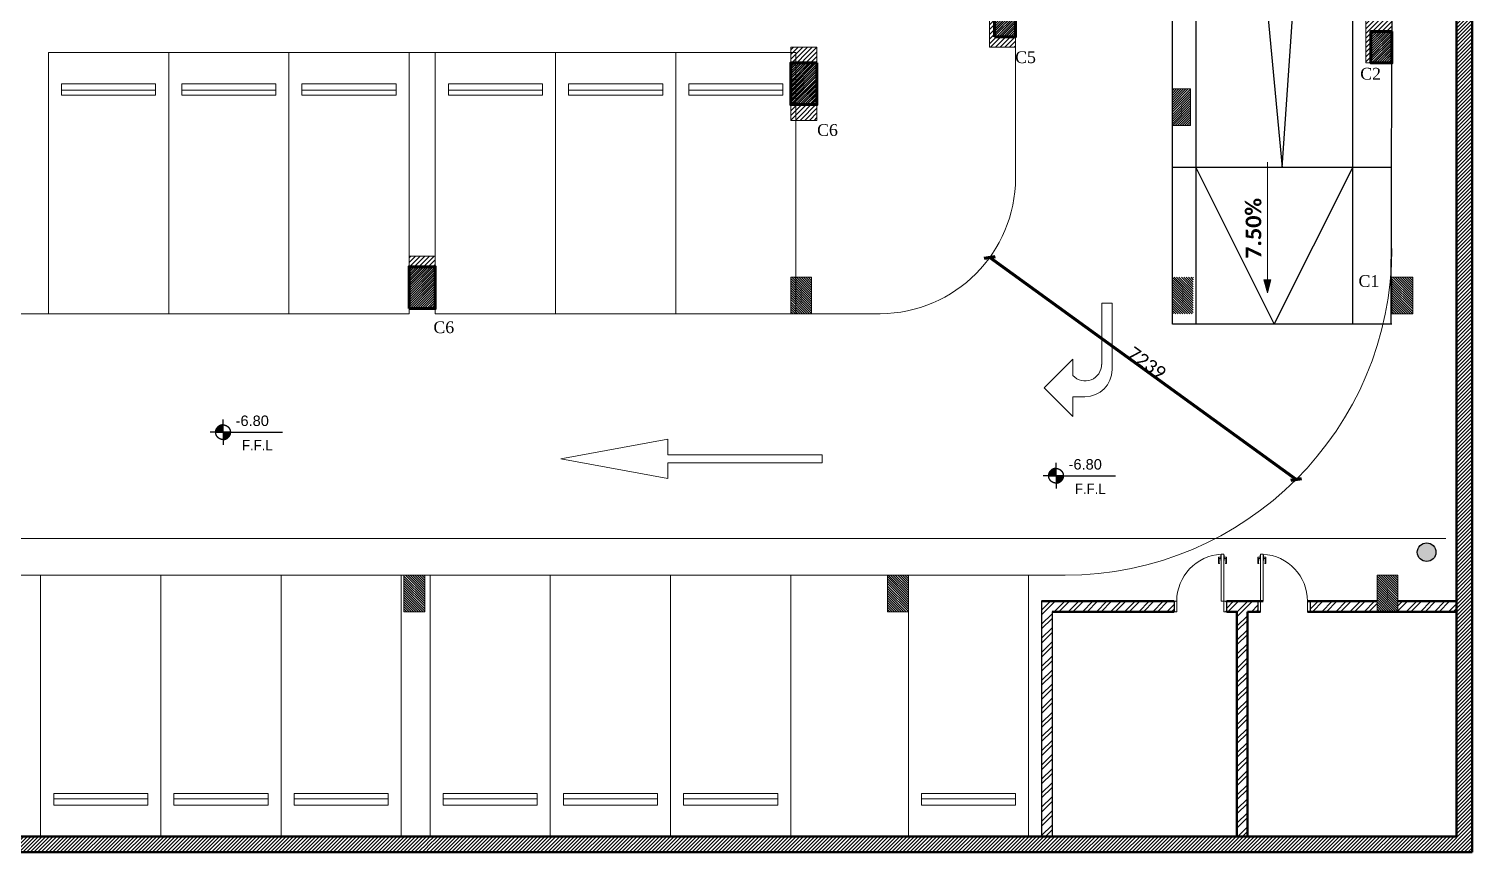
# Model space of a CAD drawing. Header units: millimetres. Extents: x -967280 to 3852, y 2833 to 1955156.
# Drawn here: x -940521 to -912911, y 418116 to 433866 of the extents above; entities that cross this region are included whole.
import ezdxf
from ezdxf.enums import TextEntityAlignment as Align

# ---------------------------------------------------------------- set-up
doc = ezdxf.new("R2010")
doc.units = ezdxf.units.MM
doc.header["$LTSCALE"] = 1000
doc.header["$PDMODE"] = 35
doc.header["$PDSIZE"] = 25
for name, pattern in [('Dash', [6.35, 3.175, -3.175]), ('HRZN_Line-Ptrn-Dash', [4, 2, -2]), ('HRZN_Line-Ptrn-Sold', [9144001.0, 9144000.0, -1])]:
    doc.linetypes.add(name, pattern=pattern)
for name, color, linetype, lineweight in [('A-COLS', 8, 'HRZN_Line-Ptrn-Sold', 18), ('A-CONTOUR', 3, 'Continuous', 13), ('A-DIM', 7, 'Continuous', 13), ('A-DOOR', 5, 'Continuous', 13), ('A-FLOR-PATT', 1, 'Continuous', 13), ('A-HATCH', 1, 'Continuous', 13), ('A-SYMB', 7, 'Continuous', 13), ('A-SYMB-LEVEL', 7, 'Continuous', 13), ('A-TONE', 40, 'HRZN_Line-Ptrn-Sold', 35), ('A-WALL', 8, 'HRZN_Line-Ptrn-Sold', 50), ('C-PKNG', 1, 'Continuous', 13), ('DASHED', 1, 'HRZN_Line-Ptrn-Dash', 30), ('S - column', 6, 'Continuous', 60)]:
    doc.layers.add(name, color=color, linetype=linetype, lineweight=lineweight)
doc.layers.add('ARCH', color=8, linetype='Continuous')
doc.layers.add('S - col hach', color=1, linetype='Continuous')
doc.styles.add('Arial_1', font='arial.ttf', dxfattribs={"width": 0.9, "height": 200})
doc.styles.add('Arial_2', font='arial.ttf', dxfattribs={"height": 200})
doc.styles.add('ASD', font='times.ttf')
doc.styles.add('Calibri_1', font='calibri.ttf', dxfattribs={"height": 250})
doc.styles.add('Calibri_B', font='calibrib.ttf', dxfattribs={"height": 300})
doc.dimstyles.new('HRZN_Dimn-dflt', dxfattribs={"dimscale": 304.8, "dimtxt": 294.337106, "dimasz": 0.492126, "dimexe": 0, "dimexo": 0.0625, "dimgap": 0, "dimtad": 1, "dimdec": 0, "dimzin": 0, "dimdsep": 46, "dimtxsty": 'Calibri_1', "dimblk1": 'OBLIQUE', "dimblk2": 'OBLIQUE', "dimsah": 1, "dimcen": 0.09, "dimazin": 0, "dimtfac": 1, "dimtdec": 4, "dimtix": 1, "dimtmove": 0, "dimatfit": 3, "dimfxl": 0, "dimfxlon": 1, "dimtvp": 1, "dimtolj": 1, "dimtzin": 0, "dimarcsym": 2})
pattern_1 = [(225, (-217548.73, -1233776.03), (44.9012806, -44.9012806), [])]
pattern_2 = [(135, (168406.875, -346239.72), (-22.4506403, -22.4506403), [])]
pattern_3 = [(45, (-223648.726, -1233952.032), (-22.4506403, 22.4506403), [])]

# ---------------------------------------------------------------- blocks, each defined once
blk = doc.blocks.new('Direction Arrows - Turn LEFT - Direction Arrows - Turn LEFT-3739641-BASEMENT 03 FLOOR FFL')
at = {"layer": 'A-CONTOUR'}
for p, q in [((48, 0), (-152, 0)), ((-152, 0), (-152, -1169)), ((48, -1268), (48, 0)), ((-702, -1067), (-1252, -1618)), ((-702, -1383), (-702, -1067)), ((-1252, -1618), (-702, -2168)), ((-702, -2168), (-702, -1788)), ((-702, -1788), (-472, -1788))]:
    blk.add_line(p, q, dxfattribs=at)
for centre, radius, start in [((-469, -1169), 316, 222.6213), ((-472, -1268), 520, 270)]:
    blk.add_arc(centre, radius, start, 360, dxfattribs=at)
blk = doc.blocks.new('Direction Arrows - Straight - Direction Arrow - Straight-3735802-BASEMENT 03 FLOOR FFL')
at = {"layer": 'A-CONTOUR'}
for p, q in [((-77, 5000), (-452, 2950)), ((298, 2950), (-77, 5000)), ((-452, 2950), (-152, 2950)), ((-152, 2950), (-152, 0)), ((-2, 0), (-2, 2950)), ((-2, 2950), (298, 2950)), ((-152, 0), (-2, 0))]:
    blk.add_line(p, q, dxfattribs=at)
blk = doc.blocks.new('_Oblique')
at = {"color": 0, "linetype": 'ByBlock', "lineweight": -2}
blk.add_line((-0.5, -0.5), (0.5, 0.5), dxfattribs=at)
blk = doc.blocks.new('*D1920')
at = {"layer": 'A-DIM', "color": 0, "lineweight": -2, "transparency": 16777216}
blk.add_line((50569, -37869), (44706, -33625), dxfattribs=at)
at = {"layer": 'Defpoints', "color": 0, "lineweight": 106, "transparency": 16777216}
for p in [(44706, -33625), (44706, -33625), (50569, -37869)]:
    blk.add_point(p, dxfattribs=at)
at = {"layer": 'A-DIM', "color": 0, "lineweight": -2, "transparency": 16777216, "xscale": 150, "yscale": 150, "zscale": 150}
for p, rotation in [((44706, -33625), 144.0976737292557), ((50569, -37869), 324.0976737292557)]:
    blk.add_blockref('_Oblique', p, dxfattribs=dict(at, rotation=rotation))
at = {"layer": 'A-DIM', "color": 0, "transparency": 16777216, "insert": (47713, -35643), "char_height": 250, "attachment_point": 5, "rotation": 324.0977, "style": 'Calibri_1'}
blk.add_mtext('\\A1;7239', dxfattribs=at)
blk = doc.blocks.new('DAE_DOOR-SINGLE - BEDROOMS DOOR _D01__1000_2200MM 2-3597856-BASEMENT 03 FLOOR FFL')
at = {"layer": 'A-DOOR'}
for p, q in [((-424, 88), (-412, 88)), ((-424, -88), (-424, 88)), ((-412, 100), (-374, 100)), ((-412, 88), (-412, 100)), ((-374, 100), (-374, -100)), ((526, 100), (564, 100)), ((526, -100), (526, 100)), ((564, 100), (564, 88)), ((564, 88), (576, 88)), ((576, 88), (576, -88)), ((-412, -88), (-424, -88)), ((-412, -100), (-412, -88)), ((-374, -100), (-412, -100)), ((564, -100), (526, -100)), ((564, -88), (564, -100)), ((576, -88), (564, -88))]:
    blk.add_line(p, q, dxfattribs=at)
at = {"layer": 'A-DOOR', "lineweight": 18}
for p, q in [((476, -100), (476, -1000)), ((526, -100), (476, -100)), ((526, -100), (526, -1000)), ((526, -1000), (476, -1000))]:
    blk.add_line(p, q, dxfattribs=at)
at = {"layer": 'A-DOOR'}
blk.add_arc((526, -100), 901, 180, 266.8202, dxfattribs=at)
at = {"layer": 'A-HATCH'}
for p, q in [((444, -819), (425, -819)), ((425, -819), (425, -946)), ((444, -819), (444, -831)), ((558, -819), (577, -819)), ((558, -819), (558, -831)), ((577, -819), (577, -946)), ((470, -946), (425, -946)), ((444, -831), (438, -831)), ((438, -831), (438, -916)), ((470, -916), (438, -916)), ((470, -879), (476, -879)), ((470, -981), (470, -879)), ((470, -981), (476, -981)), ((533, -879), (526, -879)), ((533, -981), (526, -981)), ((533, -981), (533, -879)), ((533, -916), (564, -916)), ((533, -946), (577, -946)), ((558, -831), (564, -831)), ((564, -831), (564, -916))]:
    blk.add_line(p, q, dxfattribs=at)
blk = doc.blocks.new('A$Ca5ad4f3b')
at = {"layer": 'S - col hach'}
h = blk.add_hatch(dxfattribs=at)
h.set_pattern_fill('ANSI31', color=256, scale=10)
h.set_pattern_definition(pattern_3)
h.paths.add_polyline_path([(38700, -20200), (39100, -20200), (39100, -19400), (38700, -19400), (38700, -19661)])
h = blk.add_hatch(dxfattribs=at)
h.set_pattern_fill('ANSI31', color=256, scale=10)
h.set_pattern_definition(pattern_3)
h.paths.add_polyline_path([(45900, -20100), (45900, -20700), (46300, -20700), (46300, -20100)])
h = blk.add_hatch(dxfattribs=at)
h.set_pattern_fill('ANSI31', color=256, scale=10)
h.set_pattern_definition([(45, (-223648.726, -1235352.032), (-22.4506403, 22.4506403), [])])
h.paths.add_polyline_path([(35300, -21500), (35300, -20700), (34800, -20700), (34800, -21500), (34933, -21500)])
h = blk.add_hatch(dxfattribs=at)
h.set_pattern_fill('ANSI31', color=256, scale=10)
h.set_pattern_definition(pattern_3)
h.paths.add_polyline_path([(28000, -25400), (28000, -24600), (27500, -24600), (27500, -25400)])
at = {"layer": 'S - column'}
for points in [[(38700, -20200), (38700, -19400), (39100, -19400), (39100, -20200)], [(46300, -20100), (46300, -20700), (45900, -20700), (45900, -20100)], [(35300, -20700), (35300, -21500), (34800, -21500), (34800, -20700)], [(27500, -25400), (27500, -24600), (28000, -24600), (28000, -25400)]]:
    blk.add_lwpolyline(points, close=True, dxfattribs=at)
at = {"ltscale": 6, "style": 'ASD'}
for s, p in [('C5', (39292, -20592)), ('C2', (45893, -20908)), ('C6', (35503, -21985)), ('C1', (45860, -24874)), ('C6', (28163, -25759))]:
    blk.add_text(s, height=225, dxfattribs=at).set_placement(p, align=Align.MIDDLE_CENTER)
blk = doc.blocks.new('A$C9b85c5ad')
at = {"layer": 'A-FLOR-PATT', "color": 5}
blk.add_line((-100, -29800), (47335, -29800), dxfattribs=at)
blk = doc.blocks.new('A$Ce698b90d')
h = blk.add_hatch(color=4)
h.dxf.hatch_style = 1
edge = h.paths.add_edge_path()
edge.add_arc((53064.6, -39262.1), 178, 0, 360)
at = {"layer": 'A-COLS'}
h = blk.add_hatch(dxfattribs=at)
h.set_pattern_fill('ANSI31', color=4, scale=20, angle=180)
h.set_pattern_definition(pattern_1)
h.paths.add_polyline_path([(44700, -29600), (45200, -29600), (45200, -28600), (44700, -28600), (44700, -28861)])
h = blk.add_hatch(dxfattribs=at)
h.set_pattern_fill('ANSI31', color=4, scale=20, angle=180)
h.set_pattern_definition(pattern_1)
h.paths.add_polyline_path([(51900, -28900), (51900, -29900), (52400, -29900), (52400, -28900)])
h = blk.add_hatch(dxfattribs=at)
h.set_pattern_fill('ANSI31', color=4, scale=20, angle=180)
h.set_pattern_definition(pattern_1)
h.paths.add_polyline_path([(41400, -31000), (41400, -29600), (40900, -29600), (40900, -31000), (41033.4, -31000)])
h = blk.add_hatch(dxfattribs=at)
h.set_pattern_fill('ANSI31', color=4, scale=10)
h.set_pattern_definition([(45, (226086.397, -490785.394), (-22.4506403, 22.4506403), [])])
h.paths.add_polyline_path([(48200, -30400), (48550, -30400), (48550, -31100), (48200, -31100)])
h = blk.add_hatch(dxfattribs=at)
h.set_pattern_fill('ANSI31', color=4, scale=20, angle=180)
h.set_pattern_definition(pattern_1)
h.paths.add_polyline_path([(34100, -34600), (34100, -33600), (33600, -33600), (33600, -34600)])
at = {"layer": 'A-SYMB'}
blk.add_hatch(color=4, dxfattribs=at).paths.add_polyline_path([(50018, -34301.7), (50085, -34051.7), (49951, -34051.7)])
at = {"layer": 'A-SYMB-LEVEL'}
h = blk.add_hatch(color=4, dxfattribs=at)
edge = h.paths.add_edge_path()
edge.add_line((30039.6, -36966.5), (29899.6, -36966.5))
edge.add_arc((30039.6, -36966.5), 140, 90, 180, ccw=False)
edge.add_line((30039.6, -36826.5), (30039.6, -36966.5))
h = blk.add_hatch(color=4, dxfattribs=at)
edge = h.paths.add_edge_path()
edge.add_line((30039.6, -36966.5), (30179.6, -36966.5))
edge.add_arc((30039.6, -36966.5), 140, 270, 360, ccw=False)
edge.add_line((30039.6, -37106.5), (30039.6, -36966.5))
h = blk.add_hatch(color=4, dxfattribs=at)
edge = h.paths.add_edge_path()
edge.add_line((45974.6, -37799.5), (45834.6, -37799.5))
edge.add_arc((45974.6, -37799.5), 140, 90, 180, ccw=False)
edge.add_line((45974.6, -37659.5), (45974.6, -37799.5))
h = blk.add_hatch(color=4, dxfattribs=at)
edge = h.paths.add_edge_path()
edge.add_line((45974.6, -37799.5), (46114.6, -37799.5))
edge.add_arc((45974.6, -37799.5), 140, 270, 360, ccw=False)
edge.add_line((45974.6, -37939.5), (45974.6, -37799.5))
at = {"layer": 'A-TONE', "linetype": 'Continuous', "lineweight": 13}
h = blk.add_hatch(dxfattribs=at)
h.set_pattern_fill('FP_1', color=4, style=0, pattern_type=2)
h.set_pattern_definition([(45, (6150, -35800), (-35.35534, 35.35534), [])])
h.paths.add_polyline_path([(53935, -45000), (53935, 0), (53635, 0), (53635, -45000)])
h = blk.add_hatch(dxfattribs=at)
h.set_pattern_fill('ANSI32', color=4, scale=20, style=0)
h.set_pattern_definition([(45, (-432787.01, -1320668.7), (-134.703842, 134.703842), []), (45, (-432697.2, -1320668.7), (-134.703842, 134.703842), [])])
h.paths.add_polyline_path([(45900, -40400), (47775.7, -40400), (47419, -40200), (45700, -40200), (45700, -44700), (45900, -44700)])
h.paths.add_polyline_path([(48235, -40200), (47419, -40200), (47775.7, -40400), (48235, -40400)])
h.paths.add_polyline_path([(49835, -40200), (49235, -40200), (49235, -40400), (49435, -40400), (49435, -41330.1), (49635, -41442.3), (49635, -40400), (49835, -40400)])
h.paths.add_polyline_path([(49635, -41442.3), (49435, -41330.1), (49435, -44700), (49635, -44700)])
h.paths.add_polyline_path([(52115.3, -40200), (50835, -40200), (50835, -40400), (52115.3, -40400)])
h.paths.add_polyline_path([(53635, -40200), (52515.3, -40200), (52515.3, -40400), (53635, -40400)])
h = blk.add_hatch(dxfattribs=at)
h.set_pattern_fill('FP_1', color=4, style=0, pattern_type=2)
h.set_pattern_definition([(45, (6650, -35800), (-35.35534, 35.35534), [])])
h.paths.add_polyline_path([(33950, -45000), (41550, -45000), (41550, -44700), (33950, -44700), (33950, -44870.7)])
h.paths.add_polyline_path([(5880.9, -45000), (14940.3, -45000), (14940.3, -44700), (0, -44700), (0, -45000)])
h.paths.add_polyline_path([(53637.3, -45000), (53637.3, -44700), (52550, -44700), (52550, -45000)])
h.paths.add_polyline_path([(14950, -45000), (22558.3, -45000), (22558.3, -44700), (14950, -44700), (14950, -44749)])
h.paths.add_polyline_path([(22550, -45000), (26350, -45000), (26350, -44700), (22550, -44700), (22550, -44797.7)])
h.paths.add_polyline_path([(26350, -45000), (33952.3, -45000), (33952.3, -44700), (26350, -44700), (26350, -44822)])
h.paths.add_polyline_path([(52550, -45000), (52550, -44700), (45350, -44700), (45350, -45000)])
h.paths.add_polyline_path([(45350.3, -45000), (45350.3, -44700), (41550, -44700), (41550, -45000), (43246, -45000)])
at = {"layer": 'S - col hach'}
h = blk.add_hatch(dxfattribs=at)
h.set_pattern_fill('ANSI31', color=4, scale=10, angle=90)
h.set_pattern_definition(pattern_2)
h.paths.add_polyline_path([(41300, -34000), (40900, -34000), (40900, -34700), (41300, -34700)])
h = blk.add_hatch(dxfattribs=at)
h.set_pattern_fill('ANSI31', color=4, scale=10, angle=90)
h.set_pattern_definition(pattern_2)
h.paths.add_polyline_path([(48600, -34000), (48200, -34000), (48200, -34700), (48600, -34700)])
h = blk.add_hatch(dxfattribs=at)
h.set_pattern_fill('ANSI31', color=4, scale=10, angle=90)
h.set_pattern_definition([(135, (168813.364, -346239.72), (-22.4506403, -22.4506403), [])])
h.paths.add_polyline_path([(52800, -34000), (52400, -34000), (52400, -34700), (52800, -34700)])
h = blk.add_hatch(dxfattribs=at)
h.set_pattern_fill('ANSI31', color=4, scale=10, angle=90)
h.set_pattern_definition([(135, (168381.875, -346239.72), (-22.4506403, -22.4506403), [])])
h.paths.add_polyline_path([(33900, -39700), (33500, -39700), (33500, -40400), (33900, -40400)])
h = blk.add_hatch(dxfattribs=at)
h.set_pattern_fill('ANSI31', color=4, scale=10, angle=90)
h.set_pattern_definition([(135, (170256.875, -346239.72), (-22.4506403, -22.4506403), [])])
h.paths.add_polyline_path([(43150, -39700), (42750, -39700), (42750, -40400), (43150, -40400)])
h = blk.add_hatch(dxfattribs=at)
h.set_pattern_fill('ANSI31', color=4, scale=10, angle=90)
h.set_pattern_definition(pattern_2)
h.paths.add_polyline_path([(52515.3, -39700), (52115.3, -39700), (52115.3, -40400), (52515.3, -40400)])
at = {"color": 4}
for p, q in [((45700, -40200), (45700, -44700)), ((48235, -40200), (48235, -40400)), ((49235, -40200), (49235, -40400)), ((49835, -40200), (49835, -40400)), ((50835, -40200), (50835, -40400)), ((45900, -40400), (45900, -44700))]:
    blk.add_line(p, q, dxfattribs=at)
blk.add_circle((53064.6, -39262.1), 178, dxfattribs=at)
at = {"layer": 'A-COLS', "color": 4}
for points in [[(44700, -29600), (44700, -28600), (45200, -28600), (45200, -29600)], [(52400, -28900), (52400, -29900), (51900, -29900), (51900, -28900)], [(41400, -29600), (41400, -31000), (40900, -31000), (40900, -29600)], [(48200, -30400), (48550, -30400), (48550, -31100), (48200, -31100)], [(33600, -34600), (33600, -33600), (34100, -33600), (34100, -34600)], [(41300, -34000), (40900, -34000), (40900, -34700), (41300, -34700)], [(52800, -34000), (52400, -34000), (52400, -34700), (52800, -34700)], [(33900, -39700), (33500, -39700), (33500, -40400), (33900, -40400)], [(43150, -39700), (42750, -39700), (42750, -40400), (43150, -40400)], [(52515.3, -39700), (52115.3, -39700), (52115.3, -40400), (52515.3, -40400)]]:
    blk.add_lwpolyline(points, close=True, dxfattribs=at)
at = {"layer": 'A-FLOR-PATT', "color": 4}
for p, q in [((53935, 0), (53935, -45000)), ((26700, -34700), (26700, -29700)), ((26700, -29700), (41000, -29700)), ((41000, -29700), (41000, -34700)), ((45200, -32100), (45200, -29600)), ((21500, -34700), (26700, -34700)), ((41000, -34700), (42612.1, -34700)), ((26550, -39700), (25100, -39700)), ((34000, -39700), (33450, -39700)), ((42750, -39700), (40900, -39700)), ((46150, -39700), (43850, -39700)), ((53935, -45000), (500, -45000))]:
    blk.add_line(p, q, dxfattribs=at)
for centre, radius, start in [((42600, -32100), 2600, 270.26667), ((46150, -33450), 6250, 270)]:
    blk.add_arc(centre, radius, start, 0, dxfattribs=at)
at = {"layer": 'A-SYMB', "color": 4}
for p, q in [((50018, -31801.7), (50018, -34301.7)), ((50085, -34051.7), (49951, -34051.7)), ((49951, -34051.7), (50018, -34301.7)), ((50018, -34301.7), (50085, -34051.7))]:
    blk.add_line(p, q, dxfattribs=at)
at = {"layer": 'A-SYMB-LEVEL', "color": 4, "linetype": 'HRZN_Line-Ptrn-Sold', "lineweight": 25}
for p, q in [((29899.6, -36966.5), (29795.3, -36966.5)), ((29899.6, -36966.5), (30039.6, -36966.5)), ((30039.6, -36826.5), (30039.6, -36722.3)), ((30039.6, -36966.5), (30039.6, -36826.5)), ((30039.6, -36966.5), (30039.6, -37106.5)), ((30179.6, -36966.5), (30039.6, -36966.5)), ((30179.6, -36966.5), (31179.6, -36966.5)), ((30039.6, -37106.5), (30039.6, -37210.2)), ((45834.6, -37799.5), (45730.3, -37799.5)), ((45834.6, -37799.5), (45974.6, -37799.5)), ((45974.6, -37659.5), (45974.6, -37555.3)), ((45974.6, -37799.5), (45974.6, -37659.5)), ((45974.6, -37799.5), (45974.6, -37939.5)), ((46114.6, -37799.5), (45974.6, -37799.5)), ((46114.6, -37799.5), (47114.6, -37799.5)), ((45974.6, -37939.5), (45974.6, -38043.2))]:
    blk.add_line(p, q, dxfattribs=at)
for centre in [(30039.6, -36966.5), (45974.6, -37799.5)]:
    blk.add_circle(centre, 140, dxfattribs=at)
for centre, start, end in [((30039.6, -36966.5), 90, 180), ((30039.6, -36966.5), 270, 0), ((45974.6, -37799.5), 90, 180), ((45974.6, -37799.5), 270, 0)]:
    blk.add_arc(centre, 140, start, end, dxfattribs=at)
at = {"layer": 'A-WALL', "color": 4}
for p, q in [((53935, -45000), (53935, 0)), ((53635, -300), (53635, -44700)), ((48235, -40200), (45700, -40200)), ((49935, -40200), (49235, -40200)), ((52115.3, -40200), (50785, -40200)), ((53635, -40200), (52515.3, -40200)), ((48235, -40400), (45900, -40400)), ((49435, -40400), (49235, -40400)), ((49435, -40400), (49435, -44700)), ((49635, -40400), (49635, -44700)), ((49885, -40400), (49635, -40400)), ((53635, -40400), (50785, -40400)), ((26350, -44700), (22550, -44700)), ((33950, -44700), (26350, -44700)), ((41550, -44700), (33950, -44700)), ((45350, -44700), (41550, -44700)), ((52550, -44700), (45350, -44700)), ((53635, -44700), (52550, -44700)), ((0, -45000), (53935, -45000)), ((26350, -45000), (33450, -45000)), ((33950, -45000), (41050, -45000)), ((41550, -45000), (44850, -45000)), ((45350, -45000), (52050, -45000))]:
    blk.add_line(p, q, dxfattribs=at)
at = {"layer": 'C-PKNG', "color": 4}
for p, q in [((26700, -29700), (26700, -34700)), ((29000, -29700), (29000, -34700)), ((29000, -29700), (29000, -34700)), ((29000, -34700), (29000, -29700)), ((31300, -34700), (31300, -29700)), ((31300, -29700), (31300, -34700)), ((31300, -29700), (31300, -34700)), ((33600, -33600), (33600, -29700)), ((34100, -29700), (34100, -33600)), ((34100, -29700), (34100, -33600)), ((36400, -29700), (36400, -34700)), ((36400, -29700), (36400, -34700)), ((36400, -34700), (36400, -29700)), ((38700, -34700), (38700, -29700)), ((38700, -29700), (38700, -34700)), ((38700, -29700), (38700, -34700)), ((26950, -30420), (26950, -30300)), ((26950, -30300), (28750, -30300)), ((28750, -30300), (28750, -30420)), ((29250, -30420), (29250, -30300)), ((29250, -30300), (31050, -30300)), ((31050, -30300), (31050, -30420)), ((31550, -30420), (31550, -30300)), ((31550, -30300), (33350, -30300)), ((33350, -30300), (33350, -30420)), ((34350, -30420), (34350, -30300)), ((34350, -30300), (36150, -30300)), ((36150, -30300), (36150, -30420)), ((36650, -30420), (36650, -30300)), ((36650, -30300), (38450, -30300)), ((38450, -30300), (38450, -30420)), ((38950, -30420), (38950, -30300)), ((38950, -30300), (40750, -30300)), ((40750, -30300), (40750, -30420)), ((26950, -30520), (26950, -30420)), ((26950, -30420), (28750, -30420)), ((26950, -30520), (28750, -30520)), ((28750, -30420), (28750, -30520)), ((29250, -30520), (29250, -30420)), ((29250, -30420), (31050, -30420)), ((29250, -30520), (31050, -30520)), ((31050, -30420), (31050, -30520)), ((31550, -30520), (31550, -30420)), ((31550, -30420), (33350, -30420)), ((31550, -30520), (33350, -30520)), ((33350, -30420), (33350, -30520)), ((34350, -30520), (34350, -30420)), ((34350, -30420), (36150, -30420)), ((34350, -30520), (36150, -30520)), ((36150, -30420), (36150, -30520)), ((36650, -30520), (36650, -30420)), ((36650, -30420), (38450, -30420)), ((36650, -30520), (38450, -30520)), ((38450, -30420), (38450, -30520)), ((38950, -30520), (38950, -30420)), ((38950, -30420), (40750, -30420)), ((38950, -30520), (40750, -30520)), ((40750, -30420), (40750, -30520)), ((26700, -34700), (29000, -34700)), ((29000, -34700), (31300, -34700)), ((31300, -34700), (33600, -34700)), ((33600, -34700), (33600, -34600)), ((34100, -34600), (34100, -34700)), ((34100, -34600), (34100, -34700)), ((34100, -34700), (36400, -34700)), ((36400, -34700), (38700, -34700)), ((38700, -34700), (41000, -34700)), ((26550, -44700), (26550, -39700)), ((28850, -39700), (26550, -39700)), ((26550, -39700), (26550, -44700)), ((28850, -44700), (28850, -39700)), ((31150, -39700), (28850, -39700)), ((28850, -39700), (28850, -44700)), ((28850, -44700), (28850, -39700)), ((31150, -44700), (31150, -39700)), ((33450, -39700), (31150, -39700)), ((31150, -39700), (31150, -44700)), ((31150, -44700), (31150, -39700)), ((33450, -44300), (33450, -39700)), ((34000, -44700), (34000, -39700)), ((36300, -39700), (34000, -39700)), ((34000, -39700), (34000, -44700)), ((36300, -44700), (36300, -39700)), ((38600, -39700), (36300, -39700)), ((36300, -39700), (36300, -44700)), ((36300, -44700), (36300, -39700)), ((38600, -44700), (38600, -39700)), ((38600, -44700), (38600, -39700)), ((40900, -39700), (38600, -39700)), ((38600, -39700), (38600, -44700)), ((40900, -44700), (40900, -39700)), ((43150, -44300), (43150, -39700)), ((45450, -39700), (43150, -39700)), ((43150, -39700), (43150, -44300)), ((45450, -44700), (45450, -39700)), ((26800, -43980), (26800, -43880)), ((28600, -43880), (26800, -43880)), ((28600, -43880), (28600, -43980)), ((29100, -43980), (29100, -43880)), ((30900, -43880), (29100, -43880)), ((30900, -43880), (30900, -43980)), ((31400, -43980), (31400, -43880)), ((33200, -43880), (31400, -43880)), ((33200, -43880), (33200, -43980)), ((34250, -43980), (34250, -43880)), ((36050, -43880), (34250, -43880)), ((36050, -43880), (36050, -43980)), ((36550, -43980), (36550, -43880)), ((38350, -43880), (36550, -43880)), ((38350, -43880), (38350, -43980)), ((38850, -43980), (38850, -43880)), ((40650, -43880), (38850, -43880)), ((40650, -43880), (40650, -43980)), ((43400, -43980), (43400, -43880)), ((45200, -43880), (43400, -43880)), ((45200, -43880), (45200, -43980)), ((26800, -44100), (26800, -43980)), ((28600, -43980), (26800, -43980)), ((28600, -44100), (26800, -44100)), ((28600, -43980), (28600, -44100)), ((29100, -44100), (29100, -43980)), ((30900, -43980), (29100, -43980)), ((30900, -44100), (29100, -44100)), ((30900, -43980), (30900, -44100)), ((31400, -44100), (31400, -43980)), ((33200, -43980), (31400, -43980)), ((33200, -44100), (31400, -44100)), ((33200, -43980), (33200, -44100)), ((34250, -44100), (34250, -43980)), ((36050, -43980), (34250, -43980)), ((36050, -44100), (34250, -44100)), ((36050, -43980), (36050, -44100)), ((36550, -44100), (36550, -43980)), ((38350, -43980), (36550, -43980)), ((38350, -44100), (36550, -44100)), ((38350, -43980), (38350, -44100)), ((38850, -44100), (38850, -43980)), ((40650, -43980), (38850, -43980)), ((40650, -44100), (38850, -44100)), ((40650, -43980), (40650, -44100)), ((43400, -44100), (43400, -43980)), ((45200, -43980), (43400, -43980)), ((45200, -44100), (43400, -44100)), ((45200, -43980), (45200, -44100)), ((33450, -44300), (33450, -44700)), ((43150, -44300), (43150, -44700))]:
    blk.add_line(p, q, dxfattribs=at)
at = {"layer": 'DASHED', "color": 4, "linetype": 'Dash', "ltscale": 50}
for p, q in [((52400, -8900), (52400, -29900)), ((48200, -34900), (48200, -17045)), ((48650, -19550.7), (48650, -34900)), ((49153.1, -19614.7), (50300, -31900)), ((50300, -31900), (51145.4, -19700)), ((51650, -34900), (51650, -19700)), ((52400, -19700), (52400, -29900)), ((52383.8, -34900), (52400, -29900)), ((52400, -31900), (48200, -31900)), ((48650, -31900), (50150, -34900)), ((50150, -34900), (51650, -31900)), ((52400, -34900), (48200, -34900)), ((52400, -34900), (48200, -34900))]:
    blk.add_line(p, q, dxfattribs=at)
at = {"layer": 'A-CONTOUR', "color": 4}
blk.add_blockref('Direction Arrows - Turn LEFT - Direction Arrows - Turn LEFT-3739641-BASEMENT 03 FLOOR FFL', (47000, -34500), dxfattribs=at)
at = {"layer": 'A-CONTOUR', "color": 4, "rotation": 89.9999999999999}
blk.add_blockref('Direction Arrows - Straight - Direction Arrow - Straight-3735802-BASEMENT 03 FLOOR FFL', (41500, -37400), dxfattribs=at)
at = {"layer": 'A-DIM', "color": 4}
blk.add_blockref('A$Ca5ad4f3b', (6100, -9200), dxfattribs=at)
at = {"layer": 'A-DOOR', "color": 4, "xscale": -1, "rotation": 180}
blk.add_blockref('DAE_DOOR-SINGLE - BEDROOMS DOOR _D01__1000_2200MM 2-3597856-BASEMENT 03 FLOOR FFL', (48658.8, -40300), dxfattribs=at)
at = {"layer": 'A-DOOR', "color": 4, "rotation": 180}
blk.add_blockref('DAE_DOOR-SINGLE - BEDROOMS DOOR _D01__1000_2200MM 2-3597856-BASEMENT 03 FLOOR FFL', (50411.2, -40300), dxfattribs=at)
at = {"layer": 'A-SYMB', "color": 4, "insert": (49602.2, -33648.6), "char_height": 300, "width": 1432.525, "attachment_point": 1, "rotation": 90, "line_spacing_factor": 1.158048, "style": 'Calibri_B'}
blk.add_mtext('7.50%', dxfattribs=at)
at = {"layer": 'A-SYMB-LEVEL', "color": 4, "char_height": 200, "width": 721.519, "attachment_point": 1, "style": 'Arial_1'}
for insert in [(30402.4, -37115.4), (46337.4, -37948.3)]:
    blk.add_mtext('F.F.L', dxfattribs=dict(at, insert=insert))
at = {"layer": 'A-SYMB-LEVEL', "color": 4, "char_height": 200, "width": 947.577, "attachment_point": 1, "line_spacing_factor": 0.941778, "style": 'Arial_2', "bg_fill": 3, "box_fill_scale": 1.25, "bg_fill_color": 256, "bg_fill_true_color": 13158600, "bg_fill_transparency": 0}
for insert in [(30279.8, -36647.5), (46214.8, -37480.5)]:
    blk.add_mtext('-6.80', dxfattribs=dict(at, insert=insert))
at = {"layer": 'A-DIM', "color": 4}
blk.add_blockref('A$C9b85c5ad', (6100, -9200), dxfattribs=at)
dim = blk.add_aligned_dim(p1=(50569.4, -37869.4), p2=(44706, -33624.7), distance=0, dimstyle='HRZN_Dimn-dflt', override={"dimpost": '<>', "dimfxl": 5000}, dxfattribs=at)
dim.commit()
dim.dimension.update_dxf_attribs({"geometry": '*D1920', "text_midpoint": (47712.8, -35643.3)})

msp = doc.modelspace()

# ---------------------------------------------------------------- block references
at = {"layer": 'ARCH', "lineweight": 106, "ltscale": 30}
msp.add_blockref('A$Ce698b90d', (-966846.1, 463116.2), dxfattribs=at)

doc.saveas('drawing.dxf')
